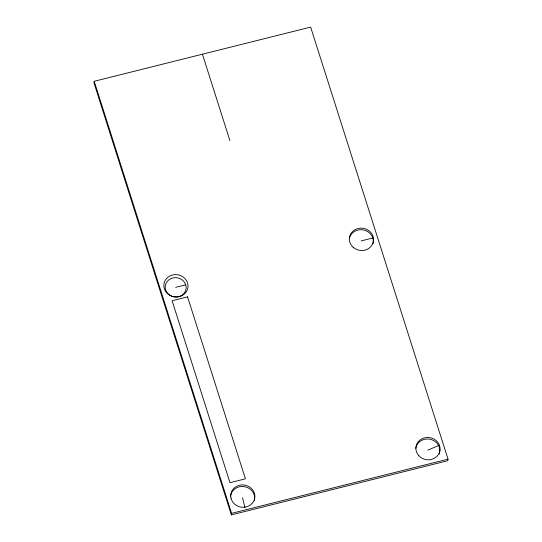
<?xml version="1.0" encoding="UTF-8"?>
<svg xmlns="http://www.w3.org/2000/svg" width="542" height="542" viewBox="0 0 542 542"><rect width="100%" height="100%" fill="white"/><g stroke="black" fill="none" stroke-linecap="round" stroke-linejoin="round"><path stroke-width="0.81" d="M94.22 81.293L93.969 82.845L231.346 514.9L447.78 460.707L448.031 459.155L310.654 27.1L94.22 81.293L231.59 513.349L231.346 514.9M427.746 450.178L438.607 445.517M175.683 287.341L185.723 284.828M361.202 240.892L372.794 237.985M231.59 513.349L448.031 459.155M202.437 54.193L229.91 140.608M242.552 497.651L244.97 507.847M349.441 238.006A12.114 11.158 9 0 1 364.021 230.086A12.114 11.158 9 0 1 372.957 243.778M415.761 448.403A12.114 11.158 9 0 1 430.524 439.359A12.114 11.158 9 0 1 439.183 454.074M230.533 496.147A12.114 11.158 9 0 1 244.659 486.689A12.114 11.158 9 0 1 254.293 500.598M187.566 296.86L172.105 300.729L229.964 482.692L245.424 478.823L187.566 296.86M231 498.24L230.716 495.32A12.114 11.158 9 0 1 247.437 485.883A12.114 11.158 9 0 1 251.705 503.87A12.114 11.158 9 0 1 232.064 501.004L231 498.24M168.474 294.198A10.494 9.668 9 0 0 185.865 289.841A10.494 9.668 9 0 0 172.708 277.985A10.494 9.668 9 0 0 168.474 294.198M418.871 455.754A12.114 11.158 9 0 0 439.427 452.523A12.114 11.158 9 0 0 425.673 437.597A12.114 11.158 9 0 0 418.871 455.754M353.12 247.254A12.114 11.158 9 0 0 373.208 242.227A12.114 11.158 9 0 0 358.011 228.534A12.114 11.158 9 0 0 353.12 247.254M166.638 292.734A12.114 11.158 9 0 0 187.281 289.909A12.114 11.158 9 0 0 173.867 274.726A12.114 11.158 9 0 0 166.638 292.734"/></g></svg>
